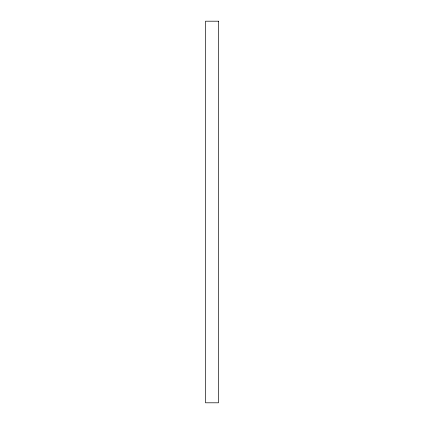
<?xml version="1.0" encoding="UTF-8"?>
<svg xmlns="http://www.w3.org/2000/svg" width="424" height="424" viewBox="0 0 424 424"><rect width="100%" height="100%" fill="white"/><g stroke="black" fill="none" stroke-linecap="round" stroke-linejoin="round"><path stroke-width="0.64" d="M218.503 21.2L205.497 21.2L205.497 402.8L218.503 402.8L218.503 21.2"/></g></svg>
